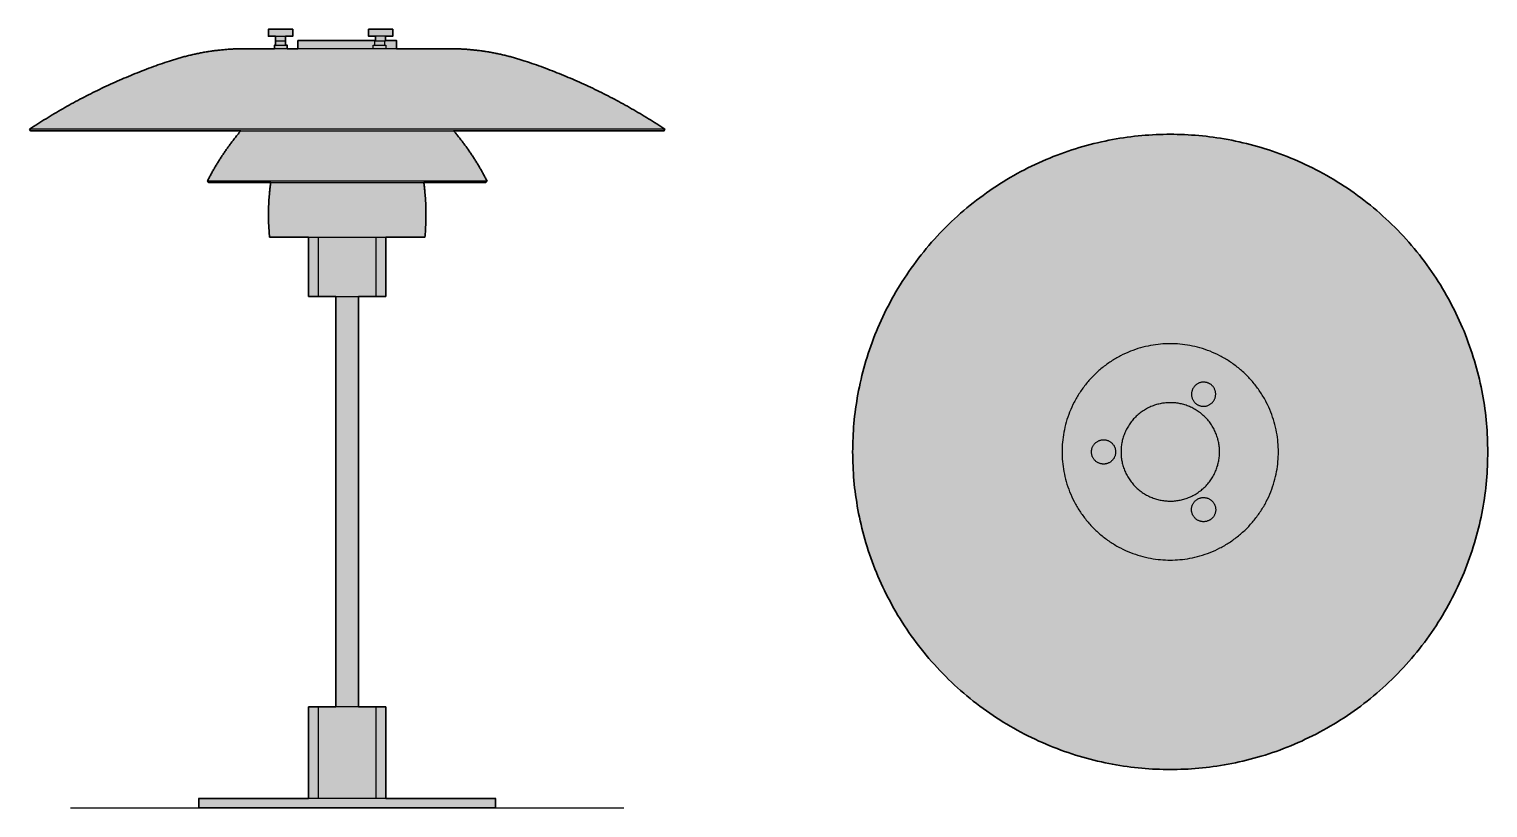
# Model space of a CAD drawing. Header units: millimetres. Extents: x -29 to 1002, y 0 to 551.
import ezdxf

# ---------------------------------------------------------------- set-up
doc = ezdxf.new("R2010")
doc.units = ezdxf.units.MM
doc.layers.add('Blocks', color=7, linetype='Continuous')
doc.layers.add('Blocks$Fill', color=7, linetype='Continuous', true_color=0xffffff)
for name, color, linetype, lineweight, true_color in [('Blocks$Inner', 7, 'Continuous', 25, 0x007f00), ('Blocks$Outline', 7, 'Continuous', 35, 0xff3f3f), ('Groud', 7, 'Continuous', 25, 0x243775)]:
    doc.layers.add(name, color=color, linetype=linetype, lineweight=lineweight, true_color=true_color)

# ---------------------------------------------------------------- blocks, each defined once
blk = doc.blocks.new('PH 4_3 Table Lamp Top')
at = {"layer": 'Blocks$Fill'}
blk.add_hatch(color=256, dxfattribs=at).paths.add_polyline_path([(0, 0), (0.1, 5), (0.2, 10), (0.5, 15.1), (0.9, 20.2), (1.4, 25.3), (2.1, 30.5), (2.8, 35.7), (3.7, 40.9), (4.8, 46.1), (5.9, 51.3), (7.2, 56.6), (8.7, 61.8), (10.2, 67), (11.9, 72.3), (13.8, 77.5), (15.8, 82.7), (17.9, 87.8), (20.2, 93), (22.6, 98.1), (25.1, 103.2), (27.8, 108.2), (30.6, 113.1), (33.5, 118.1), (36.6, 122.9), (39.8, 127.7), (43.2, 132.4), (46.6, 137), (50.2, 141.6), (53.9, 146), (57.8, 150.4), (61.7, 154.7), (65.8, 158.8), (69.9, 162.9), (74.2, 166.8), (78.6, 170.7), (83, 174.4), (87.6, 178), (92.2, 181.4), (96.9, 184.8), (101.7, 188), (106.5, 191.1), (111.5, 194), (116.4, 196.8), (121.4, 199.5), (126.5, 202), (131.6, 204.5), (136.8, 206.7), (141.9, 208.8), (147.1, 210.8), (152.3, 212.7), (157.6, 214.4), (162.8, 215.9), (168, 217.4), (173.3, 218.7), (178.5, 219.8), (183.7, 220.9), (188.9, 221.8), (194.1, 222.5), (199.3, 223.2), (204.4, 223.7), (209.5, 224.1), (214.6, 224.4), (219.6, 224.5), (224.6, 224.6), (229.6, 224.5), (234.6, 224.4), (239.7, 224.1), (244.8, 223.7), (249.9, 223.2), (255.1, 222.5), (260.3, 221.8), (265.5, 220.9), (270.7, 219.8), (275.9, 218.7), (281.2, 217.4), (286.4, 215.9), (291.6, 214.4), (296.9, 212.7), (302.1, 210.8), (307.3, 208.8), (312.4, 206.7), (317.6, 204.5), (322.7, 202), (327.8, 199.5), (332.8, 196.8), (337.7, 194), (342.7, 191.1), (347.5, 188), (352.3, 184.8), (357, 181.4), (361.6, 178), (366.2, 174.4), (370.6, 170.7), (375, 166.8), (379.3, 162.9), (383.4, 158.8), (387.5, 154.7), (391.4, 150.4), (395.3, 146), (399, 141.6), (402.6, 137), (406, 132.4), (409.4, 127.7), (412.6, 122.9), (415.7, 118.1), (418.6, 113.1), (421.4, 108.2), (424.1, 103.2), (426.7, 98.1), (429.1, 93), (431.3, 87.8), (433.4, 82.7), (435.4, 77.5), (437.3, 72.3), (439, 67), (440.5, 61.8), (442, 56.6), (443.3, 51.3), (444.4, 46.1), (445.5, 40.9), (446.4, 35.7), (447.1, 30.5), (447.8, 25.3), (448.3, 20.2), (448.7, 15.1), (449, 10), (449.2, 5), (449.2, 0), (449.2, -5), (449, -10), (448.7, -15.1), (448.3, -20.2), (447.8, -25.3), (447.1, -30.5), (446.4, -35.7), (445.5, -40.9), (444.4, -46.1), (443.3, -51.3), (442, -56.6), (440.5, -61.8), (439, -67), (437.3, -72.3), (435.4, -77.5), (433.4, -82.7), (431.3, -87.8), (429.1, -93), (426.7, -98.1), (424.1, -103.2), (421.4, -108.2), (418.6, -113.1), (415.7, -118.1), (412.6, -122.9), (409.4, -127.7), (406, -132.4), (402.6, -137), (399, -141.6), (395.3, -146), (391.4, -150.4), (387.5, -154.7), (383.4, -158.8), (379.3, -162.9), (375, -166.8), (370.6, -170.7), (366.2, -174.4), (361.6, -178), (357, -181.4), (352.3, -184.8), (347.5, -188), (342.7, -191.1), (337.7, -194), (332.8, -196.8), (327.8, -199.5), (322.7, -202), (317.6, -204.5), (312.4, -206.7), (307.3, -208.8), (302.1, -210.8), (296.9, -212.7), (291.6, -214.4), (286.4, -215.9), (281.2, -217.4), (275.9, -218.7), (270.7, -219.8), (265.5, -220.9), (260.3, -221.8), (255.1, -222.5), (249.9, -223.2), (244.8, -223.7), (239.7, -224.1), (234.6, -224.4), (229.6, -224.5), (224.6, -224.6), (219.6, -224.5), (214.6, -224.4), (209.5, -224.1), (204.4, -223.7), (199.3, -223.2), (194.1, -222.5), (188.9, -221.8), (183.7, -220.9), (178.5, -219.8), (173.3, -218.7), (168, -217.4), (162.8, -215.9), (157.6, -214.4), (152.3, -212.7), (147.1, -210.8), (141.9, -208.8), (136.8, -206.7), (131.6, -204.5), (126.5, -202), (121.4, -199.5), (116.4, -196.8), (111.5, -194), (106.5, -191.1), (101.7, -188), (96.9, -184.8), (92.2, -181.4), (87.6, -178), (83, -174.4), (78.6, -170.7), (74.2, -166.8), (69.9, -162.9), (65.8, -158.8), (61.7, -154.7), (57.8, -150.4), (53.9, -146), (50.2, -141.6), (46.6, -137), (43.2, -132.4), (39.8, -127.7), (36.6, -122.9), (33.5, -118.1), (30.6, -113.1), (27.8, -108.2), (25.1, -103.2), (22.6, -98.1), (20.2, -93), (17.9, -87.8), (15.8, -82.7), (13.8, -77.5), (11.9, -72.3), (10.2, -67), (8.7, -61.8), (7.2, -56.6), (5.9, -51.3), (4.8, -46.1), (3.7, -40.9), (2.8, -35.7), (2.1, -30.5), (1.4, -25.3), (0.9, -20.2), (0.5, -15.1), (0.2, -10), (0.1, -5)], flags=0)
at = {"layer": 'Blocks$Inner'}
for points, weights, knots in [([(449.2, 0), (449.2, 224.6), (224.6, 224.6), (0, 224.6), (0, 0)], [1, 0.707106781186, 1, 0.707106781186, 1], [0, 0, 0, 352.805379, 352.805379, 705.610759, 705.610759, 705.610759]), ([(301.1, 0), (301.1, 76.5), (224.6, 76.5), (148.1, 76.5), (148.1, 0)], [1, 0.707106781187, 1, 0.707106781187, 1], [-240.316594, -240.316594, -240.316594, -120.158297, -120.158297, 0, 0, 0]), ([(252.5, 48.2), (245, 52.5), (240.8, 45.1), (236.5, 37.7), (243.9, 33.4)], [1, 0.707106781187, 1, 0.707106781187, 1], [0, 0, 0, 13.437587, 13.437587, 26.875174, 26.875174, 26.875174]), ([(243.9, 33.4), (251.3, 29.1), (255.6, 36.6), (259.9, 44), (252.5, 48.2)], [1, 0.707106781187, 1, 0.707106781187, 1], [-26.875174, -26.875174, -26.875174, -13.437587, -13.437587, 0, 0, 0]), ([(259.5, 0), (259.5, 34.8), (224.6, 34.8), (189.8, 34.8), (189.8, 0)], [1, 0.707106781187, 1, 0.707106781187, 1], [0, 0, 0, 54.739223, 54.739223, 109.478445, 109.478445, 109.478445]), ([(0, 0), (0, -224.6), (224.6, -224.6), (449.2, -224.6), (449.2, 0)], [1, 0.707106781187, 1, 0.707106781187, 1], [705.610759, 705.610759, 705.610759, 1058.416138, 1058.416138, 1411.221517, 1411.221517, 1411.221517]), ([(148.1, 0), (148.1, -76.5), (224.6, -76.5), (301.1, -76.5), (301.1, 0)], [1, 0.707106781187, 1, 0.707106781187, 1], [0, 0, 0, 120.158297, 120.158297, 240.316594, 240.316594, 240.316594]), ([(168.9, 0), (168.9, 8.6), (177.5, 8.6), (186, 8.6), (186, 0)], [1, 0.707106781187, 1, 0.707106781187, 1], [0, 0, 0, 13.437587, 13.437587, 26.875174, 26.875174, 26.875174]), ([(186, 0), (186, -8.6), (177.5, -8.6), (168.9, -8.6), (168.9, 0)], [1, 0.707106781187, 1, 0.707106781187, 1], [26.875174, 26.875174, 26.875174, 40.312761, 40.312761, 53.750348, 53.750348, 53.750348]), ([(189.8, 0), (189.8, -34.8), (224.6, -34.8), (259.5, -34.8), (259.5, 0)], [1, 0.707106781187, 1, 0.707106781187, 1], [109.478445, 109.478445, 109.478445, 164.217668, 164.217668, 218.95689, 218.95689, 218.95689]), ([(252.5, -48.2), (245, -52.5), (240.8, -45.1), (236.5, -37.7), (243.9, -33.4)], [1, 0.707106781187, 1, 0.707106781187, 1], [26.875174, 26.875174, 26.875174, 40.312761, 40.312761, 53.750348, 53.750348, 53.750348]), ([(243.9, -33.4), (251.3, -29.1), (255.6, -36.6), (259.9, -44), (252.5, -48.2)], [1, 0.707106781187, 1, 0.707106781187, 1], [53.750348, 53.750348, 53.750348, 67.187934, 67.187934, 80.625521, 80.625521, 80.625521])]:
    blk.add_rational_spline(points, weights, degree=2, knots=knots, dxfattribs=at)
at = {"layer": 'Blocks$Outline'}
for points, weights in [([(0, 0), (0, 224.6), (224.6, 224.6), (449.2, 224.6), (449.2, 0)], [1, 0.707106781186, 1, 0.707106781186, 1]), ([(449.2, 0), (449.2, -224.6), (224.6, -224.6), (0, -224.6), (0, 0)], [1, 0.707106781187, 1, 0.707106781187, 1])]:
    blk.add_rational_spline(points, weights, degree=2, knots=[0, 0, 0, 352.805379, 352.805379, 705.610759, 705.610759, 705.610759], dxfattribs=at)
blk = doc.blocks.new('PH 4_3 Table Lamp Side')
at = {"layer": 'Blocks$Fill'}
blk.add_hatch(color=256, dxfattribs=at).paths.add_polyline_path([(-29, 479.9), (-17.4, 487.3), (-5.5, 494.4), (6.6, 501), (18.9, 507.3), (31.4, 513.1), (44.1, 518.6), (56.9, 523.6), (69.9, 528.1), (72.9, 529.1), (75.9, 530), (78.9, 530.8), (81.9, 531.6), (85, 532.4), (88, 533), (91.1, 533.7), (94.2, 534.3), (97.3, 534.8), (100.4, 535.2), (103.5, 535.6), (106.7, 536), (109.8, 536.3), (112.9, 536.5), (116, 536.7), (119.2, 536.8), (119.2, 536.8), (119.2, 536.8), (119.2, 536.8), (119.2, 536.8), (119.2, 536.8), (119.5, 536.8), (120.6, 536.8), (125.2, 536.8), (144.2, 536.8), (144.2, 539.3), (144.2, 539.3), (144.2, 539.3), (144.2, 539.3), (144.2, 539.3), (144.2, 539.3), (144.2, 539.3), (144.2, 539.3), (144.4, 539.3), (145, 539.3), (145, 542.3), (145, 542.3), (144.9, 542.3), (144.9, 542.3), (144.9, 542.3), (144.9, 542.3), (144.9, 542.3), (144.9, 542.3), (144.9, 542.3), (144.9, 545.6), (141.2, 545.6), (140.2, 545.6), (140, 545.6), (140, 545.6), (139.9, 545.6), (139.9, 545.6), (139.9, 545.6), (139.9, 545.6), (139.9, 545.6), (139.9, 550.6), (139.9, 550.6), (157.1, 550.6), (157.1, 550.6), (157.1, 545.6), (157.1, 545.6), (157.1, 545.6), (157.1, 545.6), (157.1, 545.6), (157, 545.6), (157, 545.6), (156.8, 545.6), (155.8, 545.6), (152.1, 545.6), (152.1, 542.3), (152.1, 542.3), (152.1, 542.3), (152.1, 542.3), (152.1, 542.3), (152.1, 542.3), (152.1, 542.3), (152.1, 542.3), (152, 542.3), (152, 542.3), (152, 539.3), (152.9, 539.3), (153.1, 539.3), (153.2, 539.3), (153.2, 539.3), (153.2, 539.3), (153.2, 539.3), (153.2, 539.3), (153.2, 539.3), (153.2, 539.3), (153.2, 536.8), (160.8, 536.8), (160.8, 542.6), (160.8, 542.6), (215.7, 542.6), (215.7, 545.6), (210.7, 545.6), (210.7, 545.6), (210.7, 550.6), (210.7, 550.6), (223.5, 550.6), (226.6, 550.6), (227.5, 550.6), (227.7, 550.6), (227.8, 550.6), (227.8, 550.6), (227.8, 550.6), (227.8, 550.6), (227.8, 550.6), (227.8, 550.6), (227.8, 545.6), (227.8, 545.6), (227.8, 545.6), (227.8, 545.6), (227.8, 545.6), (227.8, 545.6), (227.7, 545.6), (227.5, 545.6), (226.6, 545.6), (223.5, 545.6), (222.8, 545.6), (222.8, 542.6), (228.7, 542.6), (230.1, 542.6), (230.4, 542.6), (230.5, 542.6), (230.5, 542.6), (230.5, 542.6), (230.5, 542.6), (230.5, 542.6), (230.5, 542.6), (230.5, 536.8), (261.6, 536.8), (269.7, 536.8), (271.5, 536.8), (272, 536.8), (272.1, 536.8), (272.1, 536.8), (272.1, 536.8), (272.1, 536.8), (272.1, 536.8), (275.3, 536.7), (278.4, 536.5), (281.5, 536.3), (284.6, 536), (287.8, 535.6), (290.9, 535.2), (294, 534.8), (297.1, 534.3), (300.2, 533.7), (303.2, 533), (306.3, 532.4), (309.4, 531.6), (312.4, 530.8), (315.4, 530), (318.4, 529.1), (321.4, 528.1), (334.4, 523.6), (347.2, 518.6), (359.9, 513.1), (372.4, 507.3), (384.7, 501), (396.8, 494.4), (408.7, 487.3), (420.3, 479.9), (419.6, 478.8), (419.6, 478.8), (419.6, 478.8), (419.6, 478.8), (419.5, 478.8), (419.1, 478.8), (417.4, 478.8), (410.4, 478.8), (380.9, 478.8), (270.9, 478.8), (274.4, 474.6), (277.6, 470.4), (280.8, 466), (283.8, 461.6), (286.7, 457.1), (289.5, 452.5), (292.1, 447.9), (294.6, 443.1), (293.6, 442.2), (293.6, 442.2), (293.6, 442.2), (293.6, 442.2), (293.6, 442.2), (293.5, 442.2), (293, 442.2), (291, 442.2), (282.8, 442.2), (249.8, 442.2), (250.4, 437.4), (250.8, 432.5), (251.1, 427.7), (251.3, 422.9), (251.3, 418), (251.2, 413.2), (251, 408.4), (250.6, 403.6), (250.6, 403.6), (250.6, 403.6), (250.6, 403.6), (250.6, 403.6), (250.5, 403.6), (250.2, 403.6), (248.9, 403.6), (243.7, 403.6), (223, 403.6), (223, 361.5), (216.2, 361.5), (203.6, 361.5), (203.6, 71.5), (216.2, 71.5), (223, 71.5), (223, 6.5), (280, 6.5), (295.7, 6.5), (299.5, 6.5), (300.4, 6.5), (300.6, 6.5), (300.6, 6.5), (300.6, 6.5), (300.6, 6.5), (300.6, 6.5), (300.6, 0), (300.6, 0), (90.6, 0), (90.6, 0), (90.6, 6.5), (90.6, 6.5), (90.7, 6.5), (90.7, 6.5), (90.7, 6.5), (90.9, 6.5), (91.8, 6.5), (95.6, 6.5), (111.3, 6.5), (168.3, 6.5), (168.3, 71.5), (175.1, 71.5), (187.6, 71.5), (187.6, 361.5), (175.1, 361.5), (168.3, 361.5), (168.3, 403.6), (147.6, 403.6), (142.3, 403.6), (141.1, 403.6), (140.8, 403.6), (140.7, 403.6), (140.7, 403.6), (140.7, 403.6), (140.7, 403.6), (140.7, 403.6), (140.3, 408.4), (140.1, 413.2), (140, 418), (140, 422.9), (140.2, 427.7), (140.5, 432.5), (140.9, 437.4), (141.5, 442.2), (108.5, 442.2), (100.3, 442.2), (98.3, 442.2), (97.8, 442.2), (97.7, 442.2), (97.7, 442.2), (97.7, 442.2), (97.7, 442.2), (97.7, 442.2), (96.7, 443.1), (99.2, 447.9), (101.8, 452.5), (104.6, 457.1), (107.5, 461.6), (110.5, 466), (113.7, 470.4), (116.9, 474.6), (120.4, 478.8), (10.4, 478.8), (-19.1, 478.8), (-26.1, 478.8), (-27.8, 478.8), (-28.2, 478.8), (-28.3, 478.8), (-28.3, 478.8), (-28.3, 478.8), (-28.3, 478.8)], flags=0)
at = {"layer": 'Blocks$Inner'}
for points in [[(168.3, 403.6), (168.3, 361.5), (175.1, 361.5), (216.2, 361.5), (223, 361.5), (223, 403.6)], [(223, 6.5), (223, 71.5), (216.2, 71.5), (175.1, 71.5), (168.3, 71.5), (168.3, 6.5)]]:
    blk.add_lwpolyline(points, dxfattribs=at)
for points, weights, knots in [([(157.1, 550.6), (157.1, 550.6), (148.5, 550.6), (139.9, 550.6), (139.9, 550.6)], [1, 0.707106781187, 1, 0.707106781187, 1], [53.783156, 53.783156, 53.783156, 67.220743, 67.220743, 80.65833, 80.65833, 80.65833]), ([(210.7, 550.6), (210.7, 550.6), (214.9, 550.6), (219.2, 550.6), (223.5, 550.6)], [1, 0.866025403784, 1, 0.866025403784, 1], [36.885174, 36.885174, 36.885174, 45.843565, 45.843565, 54.801956, 54.801956, 54.801956]), ([(272.1, 536.8), (272.1, 536.8), (195.6, 536.8), (119.2, 536.8), (119.2, 536.8)], [1, 0.707106781187, 1, 0.707106781187, 1], [1, 1, 1, 121.158297, 121.158297, 241.316594, 241.316594, 241.316594]), ([(139.9, 545.6), (139.9, 545.6), (148.5, 545.6), (157.1, 545.6), (157.1, 545.6)], [1, 0.707106781187, 1, 0.707106781187, 1], [26.891578, 26.891578, 26.891578, 40.329165, 40.329165, 53.766752, 53.766752, 53.766752]), ([(144.2, 539.3), (144.2, 539.3), (148.7, 539.3), (153.2, 539.3), (153.2, 539.3)], [1, 0.707106781187, 1, 0.707106781187, 1], [2.51, 2.51, 2.51, 9.578583, 9.578583, 16.647167, 16.647167, 16.647167]), ([(144.9, 542.3), (144.9, 542.3), (148.5, 542.3), (152.1, 542.3), (152.1, 542.3)], [1, 0.707106781187, 1, 0.707106781187, 1], [0, 0, 0, 5.583605, 5.583605, 11.16721, 11.16721, 11.16721]), ([(215.7, 542.6), (206.7, 542.6), (195.6, 542.6), (160.8, 542.6), (160.8, 542.6)], [0.860003117985, 0.8842867716, 1, 0.707106781187, 1], [33.113416, 33.113416, 33.113416, 54.739223, 54.739223, 109.478445, 109.478445, 109.478445]), ([(223.5, 545.6), (219.2, 545.6), (214.9, 545.6), (210.7, 545.6), (210.7, 545.6)], [1, 0.866025403784, 1, 0.866025403784, 1], [13.968391, 13.968391, 13.968391, 22.926783, 22.926783, 31.885174, 31.885174, 31.885174]), ([(213.9, 539.3), (213.9, 539.3), (218.4, 539.3), (222.9, 539.3), (222.9, 539.3)], [1, 0.707106781187, 1, 0.707106781187, 1], [0, 0, 0, 7.068583, 7.068583, 14.137167, 14.137167, 14.137167]), ([(215.1, 542.3), (215.1, 542.3), (218.6, 542.3), (220, 542.3), (221, 542.3)], [1, 0.707106781187, 1, 0.857827139365, 0.853678111327], [3.01, 3.01, 3.01, 8.509462, 8.509462, 11.178947, 11.178947, 11.178947]), ([(420.3, 479.9), (420.3, 479.9), (195.6, 479.9), (-29, 479.9), (-29, 479.9)], [1, 0.707106781187, 1, 0.707106781187, 1], [946.889763, 946.889763, 946.889763, 1299.695142, 1299.695142, 1652.500521, 1652.500521, 1652.500521]), ([(-28.3, 478.8), (-28.3, 478.8), (195.6, 478.8), (419.6, 478.8), (419.6, 478.8)], [1, 0.707106781187, 1, 0.707106781187, 1], [243.320867, 243.320867, 243.320867, 595.103178, 595.103178, 946.885489, 946.885489, 946.885489]), ([(294.6, 443.1), (294.6, 443.1), (195.6, 443.1), (96.7, 443.1), (96.7, 443.1)], [1, 0.707106781187, 1, 0.707106781187, 1], [307.738345, 307.738345, 307.738345, 463.125621, 463.125621, 618.512897, 618.512897, 618.512897]), ([(97.7, 442.2), (97.7, 442.2), (195.6, 442.2), (293.6, 442.2), (293.6, 442.2)], [1, 0.707106781187, 1, 0.707106781187, 1], [0, 0, 0, 153.866927, 153.866927, 307.733854, 307.733854, 307.733854]), ([(140.7, 403.6), (140.7, 403.6), (195.6, 403.6), (250.6, 403.6), (250.6, 403.6)], [1, 0.707106781187, 1, 0.707106781187, 1], [0, 0, 0, 86.282933, 86.282933, 172.565866, 172.565866, 172.565866]), ([(300.6, 6.5), (300.6, 6.5), (195.6, 6.5), (90.6, 6.5), (90.6, 6.5)], [1, 0.707106781187, 1, 0.707106781187, 1], [336.367229, 336.367229, 336.367229, 501.300843, 501.300843, 666.234457, 666.234457, 666.234457]), ([(90.6, 0), (90.6, 0), (195.6, 0), (300.6, 0), (300.6, 0)], [1, 0.707106781187, 1, 0.707106781187, 1], [672.734457, 672.734457, 672.734457, 837.668072, 837.668072, 1002.601686, 1002.601686, 1002.601686])]:
    blk.add_rational_spline(points, weights, degree=2, knots=knots, dxfattribs=at)
for points in [[(139.9, 550.6), (139.9, 545.6)], [(157.1, 545.6), (157.1, 550.6)], [(210.7, 545.6), (210.7, 550.6)], [(227.8, 550.6), (227.8, 545.6)], [(144.2, 536.8), (144.2, 539.3)], [(144.9, 545.6), (144.9, 542.3)], [(145, 539.3), (145, 542.3)], [(152, 542.3), (152, 539.3)], [(152.1, 542.3), (152.1, 545.6)], [(153.2, 539.3), (153.2, 536.8)], [(160.8, 542.6), (160.8, 536.8)], [(213.9, 536.8), (213.9, 539.3)], [(215.1, 539.3), (215.1, 542.3)], [(215.7, 542.3), (215.7, 545.6)], [(222.1, 542.3), (222.1, 539.3)], [(222.8, 542.3), (222.8, 545.6)], [(222.9, 539.3), (222.9, 536.8)], [(230.5, 542.6), (230.5, 536.8)], [(-29, 479.9), (-28.3, 478.8)], [(419.6, 478.8), (420.3, 479.9)], [(96.7, 443.1), (97.7, 442.2)], [(293.6, 442.2), (294.6, 443.1)], [(175.1, 403.6), (175.1, 361.5)], [(216.2, 361.5), (216.2, 403.6)], [(187.6, 71.5), (187.6, 361.5)], [(203.6, 361.5), (203.6, 71.5)], [(175.1, 71.5), (175.1, 6.5)], [(216.2, 6.5), (216.2, 71.5)], [(90.6, 6.5), (90.6, 0)], [(300.6, 0), (300.6, 6.5)]]:
    blk.add_open_spline(points, degree=1, dxfattribs=at)
for points, weights in [([(223.5, 550.6), (227.8, 550.6), (227.8, 550.6)], [1, 0.866025403784, 1]), ([(119.2, 536.8), (93.9, 536.1), (69.9, 528.1)], [1, 0.989330192229, 1]), ([(221, 542.3), (222.8, 542.3), (222.8, 542.3)], [0.999834828501, 0.866108040505, 1]), ([(222.8, 542.6), (230.5, 542.6), (230.5, 542.6)], [0.856001710454, 0.872488758091, 1]), ([(227.8, 545.6), (227.8, 545.6), (223.5, 545.6)], [1, 0.866025403784, 1]), ([(321.4, 528.1), (297.4, 536.1), (272.1, 536.8)], [1, 0.989330192229, 1]), ([(69.9, 528.1), (17.3, 510.6), (-29, 479.9)], [1, 0.991163008922, 1]), ([(420.3, 479.9), (374, 510.6), (321.4, 528.1)], [1, 0.991163008922, 1]), ([(96.7, 443.1), (106.4, 462.3), (120.4, 478.8)], [1, 0.989134248697, 0.992026127638]), ([(294.6, 443.1), (284.9, 462.3), (270.9, 478.8)], [1, 0.989134248697, 0.992026127638]), ([(141.5, 442.2), (138.9, 423), (140.7, 403.6)], [0.988317909352, 0.987484081712, 1]), ([(250.6, 403.6), (252.4, 423), (249.8, 442.2)], [1, 0.98748491166, 0.988317798826])]:
    blk.add_rational_spline(points, weights, degree=2, dxfattribs=at)
at = {"layer": 'Blocks$Outline'}
for points in [[(139.9, 545.6), (139.9, 550.6)], [(157.1, 550.6), (157.1, 545.6)], [(210.7, 545.6), (210.7, 550.6)], [(227.8, 550.6), (227.8, 545.6)], [(144.2, 536.8), (144.2, 539.3)], [(144.9, 542.3), (144.9, 545.6)], [(145, 539.3), (145, 542.3)], [(152, 542.3), (152, 539.3)], [(152.1, 545.6), (152.1, 542.3)], [(153.2, 539.3), (153.2, 536.8)], [(160.8, 536.8), (160.8, 542.6)], [(215.7, 542.6), (215.7, 545.6)], [(222.8, 545.6), (222.8, 542.6)], [(230.5, 542.6), (230.5, 536.8)], [(-28.3, 478.8), (-29, 479.9)], [(420.3, 479.9), (419.6, 478.8)], [(97.7, 442.2), (96.7, 443.1)], [(294.6, 443.1), (293.6, 442.2)], [(168.3, 361.5), (168.3, 403.6)], [(223, 403.6), (223, 361.5)], [(175.1, 361.5), (168.3, 361.5)], [(187.6, 361.5), (175.1, 361.5)], [(187.6, 71.5), (187.6, 361.5)], [(216.2, 361.5), (203.6, 361.5)], [(203.6, 361.5), (203.6, 71.5)], [(223, 361.5), (216.2, 361.5)], [(168.3, 6.5), (168.3, 71.5)], [(168.3, 71.5), (175.1, 71.5)], [(175.1, 71.5), (187.6, 71.5)], [(203.6, 71.5), (216.2, 71.5)], [(216.2, 71.5), (223, 71.5)], [(223, 71.5), (223, 6.5)], [(90.6, 0), (90.6, 6.5)], [(300.6, 6.5), (300.6, 0)]]:
    blk.add_lwpolyline(points, dxfattribs=at)
for points, weights, knots in [([(139.9, 550.6), (139.9, 550.6), (148.5, 550.6), (157.1, 550.6), (157.1, 550.6)], [1, 0.707106781187, 1, 0.707106781187, 1], [-26.875174, -26.875174, -26.875174, -13.437587, -13.437587, 0, 0, 0]), ([(210.7, 550.6), (210.7, 550.6), (214.9, 550.6), (219.2, 550.6), (223.5, 550.6)], [1, 0.866025403784, 1, 0.866025403784, 1], [-17.916783, -17.916783, -17.916783, -8.958391, -8.958391, 0, 0, 0]), ([(160.8, 542.6), (160.8, 542.6), (195.6, 542.6), (206.7, 542.6), (215.7, 542.6)], [1, 0.707106781187, 1, 0.88428907454, 0.860004084614], [-109.478445, -109.478445, -109.478445, -54.739223, -54.739223, -33.113846, -33.113846, -33.113846]), ([(215.7, 545.6), (215.3, 545.6), (214.9, 545.6), (210.7, 545.6), (210.7, 545.6)], [0.977189795614, 0.987412188532, 1, 0.866025403784, 1], [-18.758483, -18.758483, -18.758483, -17.916783, -17.916783, -8.958391, -8.958391, -8.958391]), ([(300.6, 0), (300.6, 0), (195.6, 0), (90.6, 0), (90.6, 0)], [1, 0.707106781187, 1, 0.707106781187, 1], [-329.867229, -329.867229, -329.867229, -164.933614, -164.933614, 0, 0, 0])]:
    blk.add_rational_spline(points, weights, degree=2, knots=knots, dxfattribs=at)
for points, weights in [([(223.5, 550.6), (227.8, 550.6), (227.8, 550.6)], [1, 0.866025403784, 1]), ([(69.9, 528.1), (93.9, 536.1), (119.2, 536.8)], [1, 0.989330192229, 1]), ([(119.2, 536.8), (119.2, 536.8), (144.2, 536.8)], [1, 0.845205960362, 0.854029192606]), ([(144.9, 545.6), (139.9, 545.6), (139.9, 545.6)], [0.88131908342, 0.789786694174, 1]), ([(144.2, 539.3), (144.2, 539.3), (145, 539.3)], [1, 0.883439627254, 0.8596524539]), ([(145, 542.3), (144.9, 542.3), (144.9, 542.3)], [0.938106869138, 0.964830388425, 1]), ([(152.1, 542.3), (152.1, 542.3), (152, 542.3)], [1, 0.964830388601, 0.938106869405]), ([(152, 539.3), (153.2, 539.3), (153.2, 539.3)], [0.854032059683, 0.861925932931, 1]), ([(157.1, 545.6), (157.1, 545.6), (152.1, 545.6)], [1, 0.789786694174, 0.881319083419]), ([(153.2, 536.8), (156.9, 536.8), (160.8, 536.8)], [0.861861632118, 0.866815119759, 0.874721944726]), ([(223.5, 545.6), (223.1, 545.6), (222.8, 545.6)], [1, 0.987412188532, 0.977189795613]), ([(222.8, 542.6), (230.5, 542.6), (230.5, 542.6)], [0.856001710454, 0.872488758091, 1]), ([(227.8, 545.6), (227.8, 545.6), (223.5, 545.6)], [1, 0.866025403784, 1]), ([(230.5, 536.8), (272.1, 536.8), (272.1, 536.8)], [0.874721944726, 0.797875181402, 1]), ([(272.1, 536.8), (297.4, 536.1), (321.4, 528.1)], [1, 0.989330192229, 1]), ([(-29, 479.9), (17.3, 510.6), (69.9, 528.1)], [1, 0.991163008922, 1]), ([(321.4, 528.1), (374, 510.6), (420.3, 479.9)], [1, 0.991163008922, 1]), ([(120.4, 478.8), (-28.3, 478.8), (-28.3, 478.8)], [0.896738448236, 0.774027889848, 1]), ([(96.7, 443.1), (106.4, 462.3), (120.4, 478.8)], [1, 0.989134248697, 0.992026127638]), ([(419.6, 478.8), (419.6, 478.8), (270.9, 478.8)], [1, 0.774027889848, 0.896738448236]), ([(270.9, 478.8), (284.9, 462.3), (294.6, 443.1)], [0.992026127638, 0.989134248697, 1]), ([(141.5, 442.2), (97.7, 442.2), (97.7, 442.2)], [0.862144749961, 0.818082621649, 1]), ([(140.7, 403.6), (138.9, 423), (141.5, 442.2)], [1, 0.98748491166, 0.988317798826]), ([(293.6, 442.2), (293.6, 442.2), (249.8, 442.2)], [1, 0.818082621649, 0.862144749961]), ([(249.8, 442.2), (252.4, 423), (250.6, 403.6)], [0.988317798826, 0.98748491166, 1]), ([(168.3, 403.6), (140.7, 403.6), (140.7, 403.6)], [0.868590061207, 0.806627178002, 1]), ([(250.6, 403.6), (250.6, 403.6), (223, 403.6)], [1, 0.806627178002, 0.868590061207]), ([(90.6, 6.5), (90.6, 6.5), (168.3, 6.5)], [1, 0.759170516478, 0.914381886127]), ([(223, 6.5), (300.6, 6.5), (300.6, 6.5)], [0.914381886127, 0.759170516478, 1])]:
    blk.add_rational_spline(points, weights, degree=2, dxfattribs=at)

msp = doc.modelspace()

# ---------------------------------------------------------------- linework, layer by layer
at = {"layer": 'Groud'}
msp.add_lwpolyline([(0, 0), (391.3, 0)], dxfattribs=at)

# ---------------------------------------------------------------- block references
at = {"layer": 'Blocks'}
for name, p in [('PH 4_3 Table Lamp Side', (0, 0)), ('PH 4_3 Table Lamp Top', (553.1, 251.7))]:
    msp.add_blockref(name, p, dxfattribs=at)

doc.saveas('drawing.dxf')
